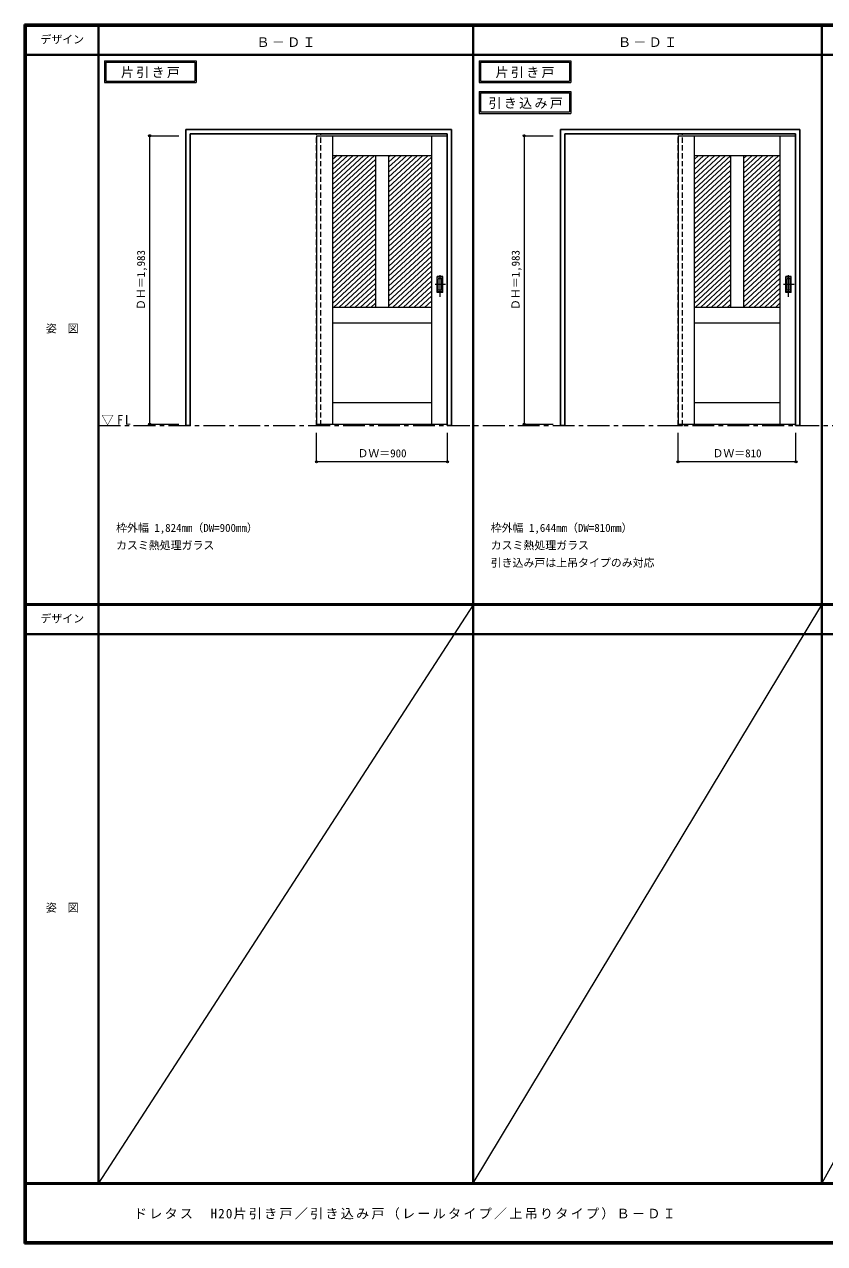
# Model space of a CAD drawing. Units: millimetres, scale not verified. Extents: x -6000 to 5700, y -4307 to 4260.
# Drawn here: x -6000 to -502, y -4205 to 4175 of the extents above; entities that cross this region are included whole.
import ezdxf
from ezdxf.enums import TextEntityAlignment as Align

# ---------------------------------------------------------------- set-up
doc = ezdxf.new("R2010")
doc.units = ezdxf.units.MM
doc.header["$LTSCALE"] = 30
doc.header["$PDMODE"] = 32
doc.header["$PDSIZE"] = 15
doc.linetypes.add('CHAIN1', pattern=[8, 5, -1, 1, -1])
doc.linetypes.add('DASHED1', pattern=[1.8, 1.2, -0.6])
for name, color, linetype, lineweight in [('0-2_扉', 7, 'Continuous', 18), ('0-4_枠', 3, 'Continuous', 25), ('0-6_引手', 7, 'Continuous', 18), ('0-A_文字', 7, 'CHAIN1', 18), ('0-B_寸法', 7, 'Continuous', 9), ('0-C_ハッチ', 4, 'Continuous', 9), ('F-1_枠', 6, 'Continuous', 40), ('F-A_文字', 7, 'Continuous', 18)]:
    doc.layers.add(name, color=color, linetype=linetype, lineweight=lineweight)
doc.styles.add('ＭＳ ゴシック', font='')
doc.styles.get('ＭＳ ゴシック').set_extended_font_data('MS Gothic')

msp = doc.modelspace()

# ---------------------------------------------------------------- linework, layer by layer
at = {"layer": '0-2_扉'}
for p, q in [((-5450, 3925), (-5450, 3775)), ((-5440, 3915), (-5440, 3785)), ((-5440, 3915), (-4828.97, 3915)), ((-4828.97, 3915), (-4828.97, 3785)), ((-2876, 3925), (-2876, 3775)), ((-2866, 3915), (-2866, 3785)), ((-2866, 3915), (-2254.97, 3915)), ((-2254.97, 3915), (-2254.97, 3785)), ((-5450, 3775), (-4818.97, 3775)), ((-5440, 3785), (-4828.97, 3785)), ((-2876, 3775), (-2244.97, 3775)), ((-2866, 3785), (-2254.97, 3785)), ((-2876, 3713.53), (-2876, 3563.53)), ((-2866, 3703.53), (-2866, 3573.53)), ((-2866, 3703.53), (-2254.97, 3703.53)), ((-2254.97, 3703.53), (-2254.97, 3573.53)), ((-2876, 3563.53), (-2244.97, 3563.53)), ((-2866, 3573.53), (-2254.97, 3573.53)), ((-3993, 3409.5), (-3993, 1426.5)), ((-3993, 3409.5), (-3096, 3409.5)), ((-3883, 3409.5), (-3883, 1426.5)), ((-3203, 3409.5), (-3203, 1426.5)), ((-1509, 3409.5), (-1509, 1426.5)), ((-1509, 3409.5), (-702, 3409.5)), ((-1399, 3409.5), (-1399, 1426.5)), ((-809, 3409.5), (-809, 1426.5)), ((-3883, 3274.5), (-3203, 3274.5)), ((-3588, 3274.5), (-3588, 2229.5)), ((-3498, 3274.5), (-3498, 2229.5)), ((-1399, 3274.5), (-809, 3274.5)), ((-1149, 3274.5), (-1149, 2229.5)), ((-1059, 3274.5), (-1059, 2229.5)), ((-3882.81, 3091.5), (-3883, 3091.5)), ((-3203, 2229.5), (-3883, 2229.5)), ((-809, 2229.5), (-1399, 2229.5)), ((-3883, 2124.5), (-3203, 2124.5)), ((-1399, 2124.5), (-809, 2124.5)), ((-3883, 1576.5), (-3203, 1576.5)), ((-1399, 1576.5), (-809, 1576.5)), ((-3993, 1426.5), (-3096, 1426.5)), ((-1509, 1426.5), (-702, 1426.5))]:
    msp.add_line(p, q, dxfattribs=at)
at = {"layer": '0-2_扉', "color": 4, "linetype": 'DASHED1', "lineweight": 9}
for p, q in [((-3093, 3409.5), (-3096, 3409.5)), ((-3093, 1426.5), (-3093, 3409.5)), ((-699, 3409.5), (-702, 3409.5)), ((-699, 1426.5), (-699, 3409.5)), ((-3093, 1426.5), (-3096, 1426.5)), ((-699, 1426.5), (-702, 1426.5))]:
    msp.add_line(p, q, dxfattribs=at)
at = {"layer": '0-2_扉'}
for points in [[(-5450, 3925), (-4818.97, 3925), (-4818.97, 3775)], [(-2876, 3925), (-2244.97, 3925), (-2244.97, 3775)], [(-2876, 3713.53), (-2244.97, 3713.53), (-2244.97, 3563.53)]]:
    msp.add_lwpolyline(points, dxfattribs=at)
at = {"layer": '0-4_枠'}
for p, q in [((-4890, 1418), (-4890, 3453)), ((-4890, 3453), (-3066, 3453)), ((-3066, 1418), (-3066, 3453)), ((-2316, 1418), (-2316, 3453)), ((-2316, 3453), (-672, 3453)), ((-672, 1418), (-672, 3453)), ((-4860, 3423), (-3096, 3423)), ((-3096, 1418), (-3096, 3423)), ((-2286, 3423), (-702, 3423)), ((-702, 1418), (-702, 3423)), ((-3096, 1418), (-3066, 1418)), ((-702, 1418), (-672, 1418))]:
    msp.add_line(p, q, dxfattribs=at)
at = {"layer": '0-4_枠', "color": 4, "linetype": 'DASHED1', "lineweight": 9}
for p, q in [((-3993, 1418), (-3993, 3423)), ((-3963, 1418), (-3963, 3423)), ((-1509, 1418), (-1509, 3423)), ((-1479, 1418), (-1479, 3423)), ((-3993, 1418), (-3963, 1418)), ((-1509, 1418), (-1479, 1418))]:
    msp.add_line(p, q, dxfattribs=at)
at = {"layer": '0-4_枠'}
for points in [[(-4890, 1418), (-4860, 1418), (-4860, 3423)], [(-2316, 1418), (-2286, 1418), (-2286, 3423)]]:
    msp.add_lwpolyline(points, dxfattribs=at)
at = {"layer": '0-6_引手'}
for p, q in [((-3125, 2442.02), (-3163, 2442.02)), ((-3163, 2332.02), (-3163, 2442.02)), ((-3125, 2332.02), (-3125, 2442.02)), ((-731, 2442.02), (-769, 2442.02)), ((-769, 2332.02), (-769, 2442.02)), ((-731, 2332.02), (-731, 2442.02)), ((-3131.5, 2426.02), (-3156.5, 2426.02)), ((-3156.5, 2348.02), (-3156.5, 2426.02)), ((-3131.5, 2348.02), (-3156.5, 2348.02)), ((-3131.5, 2348.02), (-3131.5, 2426.02)), ((-737.5, 2426.02), (-762.5, 2426.02)), ((-762.5, 2348.02), (-762.5, 2426.02)), ((-737.5, 2348.02), (-762.5, 2348.02)), ((-737.5, 2348.02), (-737.5, 2426.02)), ((-3125, 2332.02), (-3163, 2332.02)), ((-731, 2332.02), (-769, 2332.02))]:
    msp.add_line(p, q, dxfattribs=at)
at = {"layer": '0-6_引手', "linetype": 'DASHED1'}
for p, q in [((-3160, 2336.02), (-3160, 2438.02)), ((-766, 2336.02), (-766, 2438.02)), ((-3128, 2336.02), (-3160, 2336.02)), ((-734, 2336.02), (-766, 2336.02))]:
    msp.add_line(p, q, dxfattribs=at)
at = {"layer": '0-6_引手', "linetype": 'CHAIN1'}
for p, q in [((-3144, 2301.79), (-3144, 2472.64)), ((-750, 2301.79), (-750, 2472.64)), ((-3105.93, 2387.02), (-3178.44, 2387.02)), ((-711.93, 2387.02), (-784.44, 2387.02))]:
    msp.add_line(p, q, dxfattribs=at)
at = {"layer": '0-6_引手', "linetype": 'DASHED1'}
for points in [[(-3128, 2336.02), (-3128, 2438.02), (-3160, 2438.02)], [(-734, 2336.02), (-734, 2438.02), (-766, 2438.02)]]:
    msp.add_lwpolyline(points, dxfattribs=at)
at = {"layer": '0-A_文字'}
msp.add_line((-5490, 1418), (1678, 1418), dxfattribs=at)
at = {"layer": '0-B_寸法', "color": 4}
for p, q in [((-5140, 3409.5), (-5140, 1426.5)), ((-5140, 3409.5), (-4940, 3409.5)), ((-2566, 3409.5), (-2566, 1426.5)), ((-2566, 3409.5), (-2366, 3409.5)), ((-5140, 1426.5), (-4940, 1426.5)), ((-2566, 1426.5), (-2366, 1426.5)), ((-3993, 1168), (-3993, 1368)), ((-3093, 1168), (-3093, 1368)), ((-1509, 1168), (-1509, 1368)), ((-699, 1168), (-699, 1368)), ((-3093, 1168), (-3993, 1168)), ((-699, 1168), (-1509, 1168))]:
    msp.add_line(p, q, dxfattribs=at)
at = {"layer": '0-B_寸法'}
for p in [(-5140, 3409.5), (-2566, 3409.5), (-5140, 1426.5), (-2566, 1426.5), (-3993, 1168), (-3093, 1168), (-1509, 1168), (-699, 1168)]:
    msp.add_point(p, dxfattribs=at)
at = {"layer": '0-C_ハッチ'}
for p, q in [((-3704.47, 3274.5), (-3883, 3109.19)), ((-3814.86, 3274.5), (-3883, 3211.4)), ((-3778.06, 3274.5), (-3883, 3177.33)), ((-3741.26, 3274.5), (-3883, 3143.26)), ((-3851.65, 3274.5), (-3883, 3245.47)), ((-3667.67, 3274.5), (-3883, 3075.12)), ((-3630.87, 3274.5), (-3883, 3041.05)), ((-3594.08, 3274.5), (-3883, 3006.98)), ((-3483.69, 3274.5), (-3498, 3261.25)), ((-3446.89, 3274.5), (-3498, 3227.17)), ((-3410.09, 3274.5), (-3498, 3193.1)), ((-3373.29, 3274.5), (-3498, 3159.03)), ((-3336.5, 3274.5), (-3498, 3124.96)), ((-3299.7, 3274.5), (-3498, 3090.89)), ((-3226.11, 3274.5), (-3498, 3022.75)), ((-3262.9, 3274.5), (-3498, 3056.82)), ((-1220.47, 3274.5), (-1399, 3109.19)), ((-1330.86, 3274.5), (-1399, 3211.4)), ((-1294.06, 3274.5), (-1399, 3177.33)), ((-1257.26, 3274.5), (-1399, 3143.26)), ((-1367.65, 3274.5), (-1399, 3245.47)), ((-1183.67, 3274.5), (-1399, 3075.12)), ((-1146.87, 3274.5), (-1399, 3041.05)), ((-999.68, 3274.5), (-1059, 3219.58)), ((-962.89, 3274.5), (-1059, 3185.51)), ((-926.09, 3274.5), (-1059, 3151.44)), ((-889.29, 3274.5), (-1059, 3117.37)), ((-852.5, 3274.5), (-1059, 3083.29)), ((-815.7, 3274.5), (-1059, 3049.22)), ((-1036.48, 3274.5), (-1059, 3253.65)), ((-3588, 3246.05), (-3883, 2972.91)), ((-3588, 3211.98), (-3883, 2938.84)), ((-3203, 3261.83), (-3498, 2988.68)), ((-3203, 3227.75), (-3498, 2954.61)), ((-3203, 3193.68), (-3498, 2920.54)), ((-1149, 3238.46), (-1399, 3006.98)), ((-1149, 3204.39), (-1399, 2972.91)), ((-809, 3246.63), (-1059, 3015.15)), ((-809, 3212.56), (-1059, 2981.08)), ((-3588, 3177.91), (-3883, 2904.76)), ((-3588, 3143.84), (-3883, 2870.69)), ((-3588, 3109.77), (-3883, 2836.62)), ((-3203, 3159.61), (-3498, 2886.46)), ((-3203, 3125.54), (-3498, 2852.39)), ((-1149, 3170.32), (-1399, 2938.84)), ((-1149, 3136.25), (-1399, 2904.76)), ((-1149, 3102.17), (-1399, 2870.69)), ((-809, 3178.49), (-1059, 2947.01)), ((-809, 3144.42), (-1059, 2912.94)), ((-809, 3110.35), (-1059, 2878.87)), ((-3588, 3075.7), (-3883, 2802.55)), ((-3588, 3041.63), (-3883, 2768.48)), ((-3203, 3091.47), (-3498, 2818.32)), ((-3203, 3057.4), (-3498, 2784.25)), ((-3203, 3023.33), (-3498, 2750.18)), ((-1149, 3068.1), (-1399, 2836.62)), ((-1149, 3034.03), (-1399, 2802.55)), ((-809, 3076.28), (-1059, 2844.8)), ((-809, 3042.21), (-1059, 2810.73)), ((-3588, 3007.56), (-3883, 2734.41)), ((-3588, 2973.49), (-3883, 2700.34)), ((-3588, 2939.41), (-3883, 2666.27)), ((-3203, 2989.26), (-3498, 2716.11)), ((-3203, 2955.19), (-3498, 2682.04)), ((-1149, 2999.96), (-1399, 2768.48)), ((-1149, 2965.89), (-1399, 2734.41)), ((-809, 3008.14), (-1059, 2776.66)), ((-809, 2974.07), (-1059, 2742.58)), ((-809, 2939.99), (-1059, 2708.51)), ((-3588, 2905.34), (-3883, 2632.2)), ((-3588, 2871.27), (-3883, 2598.12)), ((-3203, 2921.11), (-3498, 2647.97)), ((-3203, 2887.04), (-3498, 2613.9)), ((-3203, 2852.97), (-3498, 2579.82)), ((-1149, 2931.82), (-1399, 2700.34)), ((-1149, 2897.75), (-1399, 2666.27)), ((-1149, 2863.68), (-1399, 2632.2)), ((-809, 2905.92), (-1059, 2674.44)), ((-809, 2871.85), (-1059, 2640.37)), ((-3588, 2837.2), (-3883, 2564.05)), ((-3588, 2803.13), (-3883, 2529.98)), ((-3588, 2769.06), (-3883, 2495.91)), ((-3203, 2818.9), (-3498, 2545.75)), ((-3203, 2784.83), (-3498, 2511.68)), ((-1149, 2829.61), (-1399, 2598.12)), ((-1149, 2795.54), (-1399, 2564.05)), ((-809, 2837.78), (-1059, 2606.3)), ((-809, 2803.71), (-1059, 2572.23)), ((-809, 2769.64), (-1059, 2538.16)), ((-3588, 2734.99), (-3883, 2461.84)), ((-3588, 2700.92), (-3883, 2427.77)), ((-3203, 2750.76), (-3498, 2477.61)), ((-3203, 2716.69), (-3498, 2443.54)), ((-3203, 2682.62), (-3498, 2409.47)), ((-1149, 2761.46), (-1399, 2529.98)), ((-1149, 2727.39), (-1399, 2495.91)), ((-1149, 2693.32), (-1399, 2461.84)), ((-809, 2735.57), (-1059, 2504.09)), ((-809, 2701.5), (-1059, 2470.02)), ((-3588, 2666.85), (-3883, 2393.7)), ((-3588, 2632.78), (-3883, 2359.63)), ((-3588, 2598.7), (-3883, 2325.56)), ((-3203, 2648.55), (-3498, 2375.4)), ((-3203, 2614.48), (-3498, 2341.33)), ((-1149, 2659.25), (-1399, 2427.77)), ((-1149, 2625.18), (-1399, 2393.7)), ((-809, 2667.43), (-1059, 2435.94)), ((-809, 2633.36), (-1059, 2401.87)), ((-809, 2599.28), (-1059, 2367.8)), ((-3588, 2564.63), (-3883, 2291.49)), ((-3588, 2530.56), (-3883, 2257.41)), ((-3203, 2580.4), (-3498, 2307.26)), ((-3203, 2546.33), (-3498, 2273.19)), ((-1149, 2591.11), (-1399, 2359.63)), ((-1149, 2557.04), (-1399, 2325.56)), ((-1149, 2522.97), (-1399, 2291.49)), ((-809, 2565.21), (-1059, 2333.73)), ((-809, 2531.14), (-1059, 2299.66)), ((-3588, 2496.49), (-3876.35, 2229.5)), ((-3588, 2462.42), (-3839.55, 2229.5)), ((-3203, 2512.26), (-3498, 2239.11)), ((-3203, 2478.19), (-3471.59, 2229.5)), ((-3203, 2444.12), (-3434.79, 2229.5)), ((-1149, 2488.9), (-1399, 2257.41)), ((-1149, 2454.82), (-1392.35, 2229.5)), ((-809, 2497.07), (-1059, 2265.59)), ((-809, 2463), (-1059, 2231.52)), ((-3588, 2428.35), (-3802.76, 2229.5)), ((-3588, 2394.28), (-3765.96, 2229.5)), ((-3588, 2360.21), (-3729.16, 2229.5)), ((-3203, 2410.05), (-3397.99, 2229.5)), ((-3203, 2375.98), (-3361.2, 2229.5)), ((-1149, 2420.75), (-1355.55, 2229.5)), ((-1149, 2386.68), (-1318.76, 2229.5)), ((-1149, 2352.61), (-1281.96, 2229.5)), ((-809, 2428.93), (-1024.38, 2229.5)), ((-809, 2394.86), (-987.59, 2229.5)), ((-809, 2360.79), (-950.79, 2229.5)), ((-3588, 2326.14), (-3692.37, 2229.5)), ((-3588, 2292.06), (-3655.57, 2229.5)), ((-3203, 2341.91), (-3324.4, 2229.5)), ((-3203, 2307.84), (-3287.6, 2229.5)), ((-3203, 2273.76), (-3250.81, 2229.5)), ((-1149, 2318.54), (-1245.16, 2229.5)), ((-1149, 2284.47), (-1208.37, 2229.5)), ((-809, 2326.72), (-913.99, 2229.5)), ((-809, 2292.64), (-877.2, 2229.5)), ((-3588, 2257.99), (-3618.77, 2229.5)), ((-1149, 2250.4), (-1171.57, 2229.5)), ((-809, 2258.57), (-840.4, 2229.5))]:
    msp.add_line(p, q, dxfattribs=at)
at = {"layer": 'F-1_枠'}
for p, q in [((-6000, 4175), (5700, 4175)), ((-6000, 4175), (-6000, -4205)), ((-6000, 4170), (5700, 4170)), ((-6000, 4165), (5700, 4165)), ((-5995, 4175), (-5995, -4205)), ((-5990, 4175), (-5990, -4205)), ((-5490, 4175), (-5490, -3790)), ((-2916, -3790), (-2916, 4175)), ((-522, -3790), (-522, 4175)), ((-6000, 3965), (5700, 3965)), ((-6000, 190.5), (5700, 190.5)), ((-6000, 187.5), (5700, 187.5)), ((-6000, 184.5), (5700, 184.5)), ((-6000, -15.5), (5700, -15.5)), ((5700, -3790), (-6000, -3790)), ((5700, -3795), (-6000, -3795)), ((5700, -4195), (-6000, -4195)), ((5700, -4200), (-6000, -4200)), ((5700, -4205), (-6000, -4205))]:
    msp.add_line(p, q, dxfattribs=at)
at = {"layer": 'F-A_文字'}
for p, q in [((-2916, 184.5), (-5490, -3790)), ((-2916, -3790), (-522, 184.5)), ((1678, 184.5), (-522, -3790))]:
    msp.add_line(p, q, dxfattribs=at)

# ---------------------------------------------------------------- texts
at = {"layer": '0-2_扉', "char_height": 65.98, "attachment_point": 7, "style": 'ＭＳ ゴシック'}
for s, insert in [('\\T1.17;片引き戸', (-5336.98, 3805)), ('\\T1.17;片引き戸', (-2762.98, 3805)), ('\\T1.17;引き込み戸', (-2811.34, 3593.53))]:
    msp.add_mtext(s, dxfattribs=dict(at, insert=insert))
at = {"layer": '0-A_文字', "style": 'ＭＳ ゴシック'}
for s, p in [('枠外幅 1,824mm（DW=900mm）', (-5370, 670.5)), ('枠外幅 1,644mm（DW=810mm）', (-2796, 670.5)), ('カスミ熱処理ガラス', (-5370, 550.5)), ('カスミ熱処理ガラス', (-2796, 550.5)), ('引き込み戸は上吊タイプのみ対応', (-2796, 430.5))]:
    msp.add_text(s, height=54.99, dxfattribs=at).set_placement(p, align=Align.BOTTOM_LEFT)
at = {"layer": '0-A_文字', "char_height": 65.98, "attachment_point": 7, "style": 'ＭＳ ゴシック'}
for s, insert in [('\\T1.17;Ｂ－ＤＩ', (-4405.5, 4020)), ('\\T1.17;Ｂ－ＤＩ', (-1921.5, 4020)), ('\\T1.26;\\W0.95;▽FL', (-5471.25, 1418))]:
    msp.add_mtext(s, dxfattribs=dict(at, insert=insert))
at = {"layer": '0-B_寸法', "style": 'ＭＳ ゴシック'}
for p in [(-5155, 2211.75), (-2581, 2211.75)]:
    msp.add_text('ＤＨ＝1,983', height=54.99, rotation=90, dxfattribs=at).set_placement(p, align=Align.BOTTOM_LEFT)
for s, p in [('ＤＷ＝900', (-3711.75, 1183)), ('ＤＷ＝810', (-1272.75, 1183))]:
    msp.add_text(s, height=54.99, dxfattribs=at).set_placement(p, align=Align.BOTTOM_LEFT)
at = {"layer": 'F-A_文字', "style": 'ＭＳ ゴシック'}
for s, p in [('デザイン', (-5890, 4027.5)), ('姿\u3000図', (-5852.5, 2040.25)), ('デザイン', (-5890, 47)), ('姿\u3000図', (-5852.5, -1940.25))]:
    msp.add_text(s, height=54.99, dxfattribs=at).set_placement(p, align=Align.BOTTOM_LEFT)
at = {"layer": 'F-A_文字', "insert": (-5247.55, -4040), "char_height": 65.98, "attachment_point": 7, "style": 'ＭＳ ゴシック'}
msp.add_mtext('\\T1.17;ドレタス\u3000H20片引き戸／引き込み戸（レールタイプ／上吊りタイプ）Ｂ－ＤＩ', dxfattribs=at)

doc.saveas('drawing.dxf')
